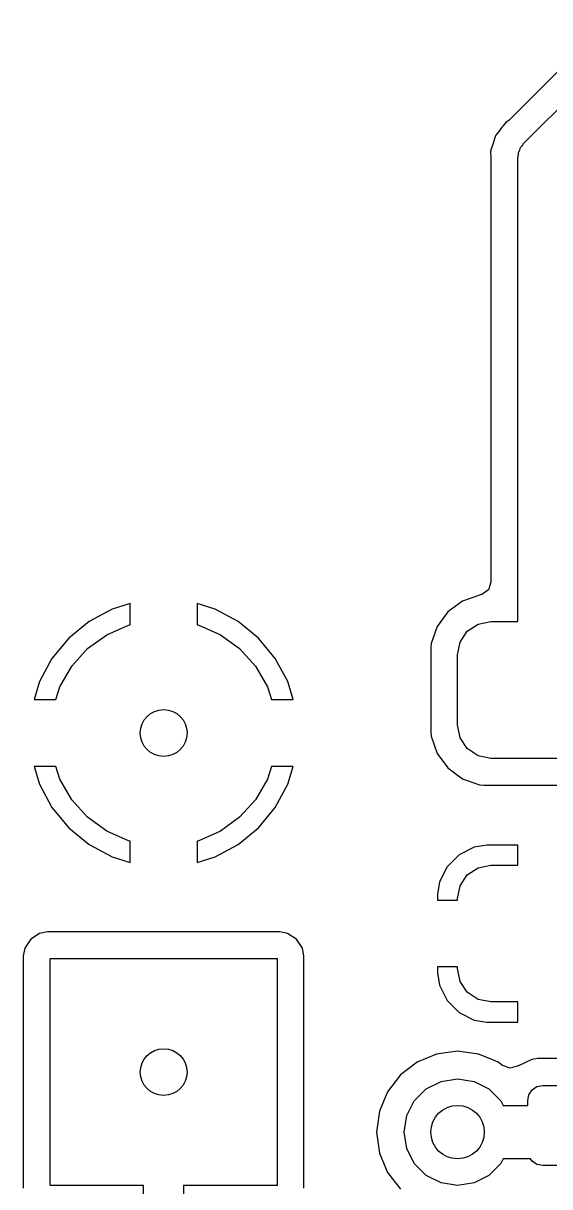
# Model space of a CAD drawing. Extents: x 0 to 2.79, y -2.39 to 0.
# Drawn here: x 1.8413 to 1.9964, y -0.5389 to -0.1958 of the extents above; entities that cross this region are included whole.
import ezdxf

# ---------------------------------------------------------------- set-up
doc = ezdxf.new("R2010")
doc.units = 0
doc.header["$MEASUREMENT"] = 0
doc.layers.add('BLACK', color=7, linetype='CONTINUOUS')

msp = doc.modelspace()

# ---------------------------------------------------------------- linework, layer by layer
at = {"layer": 'BLACK', "linetype": 'CONTINUOUS'}
for p, q in [((1.98874, -0.231257), (2.02417, -0.195824)), ((2.00472, -0.204107), (1.98445, -0.224378)), ((1.98246, -0.226367), (1.98235, -0.226484)), ((1.98262, -0.226186), (1.98246, -0.226367)), ((1.98344, -0.22514), (1.98262, -0.226186)), ((1.98383, -0.224885), (1.98344, -0.22514)), ((1.98344, -0.22514), (1.98344, -0.22514)), ((1.98445, -0.224378), (1.98383, -0.224885)), ((1.98034, -0.229289), (1.97978, -0.231184)), ((1.98047, -0.229029), (1.98034, -0.229289)), ((1.98061, -0.228775), (1.98047, -0.229029)), ((1.98182, -0.227215), (1.98061, -0.228775)), ((1.98187, -0.22715), (1.98182, -0.227215)), ((1.98235, -0.226484), (1.98187, -0.22715)), ((1.97911, -0.23313), (1.97907, -0.233415)), ((1.97976, -0.231261), (1.97911, -0.23313)), ((1.97978, -0.231184), (1.97976, -0.231261)), ((1.98721, -0.233905), (1.9876, -0.233231)), ((1.9876, -0.233231), (1.9878, -0.23248)), ((1.9878, -0.23248), (1.98835, -0.231931)), ((1.98835, -0.231931), (1.98874, -0.231257)), ((1.97907, -0.233415), (1.97903, -0.233703)), ((1.97903, -0.233703), (1.97911, -0.235678)), ((1.97911, -0.235678), (1.97911, -0.235758)), ((1.97911, -0.235758), (1.97911, -0.360603)), ((1.98701, -0.235433), (1.98721, -0.234682)), ((1.98701, -0.287348), (1.98701, -0.235433)), ((1.98721, -0.234682), (1.98721, -0.233905)), ((1.98701, -0.372244), (1.98701, -0.287348)), ((1.98701, -0.287348), (1.98701, -0.287348)), ((1.97837, -0.362894), (1.97642, -0.36431)), ((1.97911, -0.360603), (1.97837, -0.362894)), ((1.87283, -0.366962), (1.86754, -0.368569)), ((1.87283, -0.373185), (1.87283, -0.366962)), ((1.89782, -0.368569), (1.89252, -0.366962)), ((1.89252, -0.366962), (1.89252, -0.373185)), ((1.97075, -0.366229), (1.96645, -0.369403)), ((1.9758, -0.364463), (1.97075, -0.366229)), ((1.97603, -0.364412), (1.9758, -0.364463)), ((1.97642, -0.36431), (1.97603, -0.364391)), ((1.97603, -0.364391), (1.97603, -0.364412)), ((1.86754, -0.368569), (1.8607, -0.372224)), ((1.86754, -0.368569), (1.86754, -0.368569)), ((1.90466, -0.372224), (1.89782, -0.368569)), ((1.89782, -0.368569), (1.89782, -0.368569)), ((1.96645, -0.369404), (1.96328, -0.373705)), ((1.96645, -0.369403), (1.96645, -0.369404)), ((1.8607, -0.372225), (1.8547, -0.377144)), ((1.8607, -0.372224), (1.8607, -0.372225)), ((1.86594, -0.376137), (1.87234, -0.373291)), ((1.87234, -0.373291), (1.87283, -0.373185)), ((1.89252, -0.373185), (1.89302, -0.373291)), ((1.89302, -0.373291), (1.89941, -0.376137)), ((1.90466, -0.372225), (1.90466, -0.372224)), ((1.91065, -0.377144), (1.90466, -0.372225)), ((1.96328, -0.373705), (1.96151, -0.378752)), ((1.97217, -0.375127), (1.97537, -0.372993)), ((1.97537, -0.372993), (1.97913, -0.372244)), ((1.97913, -0.372244), (1.98701, -0.372244)), ((1.8547, -0.377145), (1.84978, -0.383139)), ((1.8547, -0.377144), (1.8547, -0.377145)), ((1.86028, -0.380249), (1.86594, -0.376137)), ((1.89941, -0.376137), (1.90507, -0.380249)), ((1.91065, -0.377145), (1.91065, -0.377144)), ((1.91557, -0.383139), (1.91065, -0.377145)), ((1.97004, -0.37832), (1.97217, -0.375127)), ((1.8556, -0.385448), (1.86028, -0.380249)), ((1.90507, -0.380249), (1.90975, -0.385448)), ((1.96151, -0.378752), (1.9614, -0.37995)), ((1.9614, -0.37995), (1.9614, -0.404893)), ((1.96151, -0.378752), (1.96151, -0.378752)), ((1.96929, -0.382087), (1.97004, -0.37832)), ((1.84978, -0.38314), (1.84613, -0.389979)), ((1.84978, -0.383139), (1.84978, -0.38314)), ((1.91557, -0.38314), (1.91557, -0.383139)), ((1.91923, -0.389979), (1.91557, -0.38314)), ((1.96929, -0.402756), (1.96929, -0.382087)), ((1.85211, -0.391507), (1.8556, -0.385448)), ((1.90975, -0.385448), (1.91325, -0.391507)), ((1.84613, -0.389979), (1.84452, -0.395276)), ((1.84613, -0.389979), (1.84613, -0.389979)), ((1.92083, -0.395276), (1.91923, -0.389979)), ((1.91923, -0.389979), (1.91923, -0.389979)), ((1.85088, -0.395276), (1.85211, -0.391507)), ((1.91325, -0.391507), (1.91447, -0.395276)), ((1.84452, -0.395276), (1.85088, -0.395276)), ((1.91447, -0.395276), (1.92083, -0.395276)), ((1.97004, -0.406522), (1.96929, -0.402756)), ((1.9614, -0.404893), (1.96151, -0.40609)), ((1.96151, -0.40609), (1.96151, -0.406091)), ((1.96151, -0.406091), (1.96328, -0.411137)), ((1.97217, -0.409716), (1.97004, -0.406522)), ((1.96328, -0.411137), (1.96645, -0.415439)), ((1.97537, -0.411849), (1.97217, -0.409716)), ((1.85088, -0.414961), (1.84452, -0.414961)), ((1.84452, -0.414961), (1.84613, -0.420257)), ((1.85211, -0.418729), (1.85088, -0.414961)), ((1.91447, -0.414961), (1.91325, -0.418729)), ((1.92083, -0.414961), (1.91447, -0.414961)), ((1.91923, -0.420257), (1.92083, -0.414961)), ((1.97913, -0.412598), (1.97537, -0.411849)), ((2.01457, -0.412598), (1.97913, -0.412598)), ((1.96645, -0.415439), (1.96645, -0.415439)), ((1.96645, -0.415439), (1.96645, -0.415439)), ((1.96645, -0.415439), (1.96645, -0.415439)), ((1.96645, -0.415439), (1.96645, -0.415439)), ((1.96645, -0.415439), (1.97075, -0.418614)), ((1.84613, -0.420257), (1.84613, -0.420257)), ((1.84613, -0.420257), (1.84978, -0.427097)), ((1.8556, -0.424788), (1.85211, -0.418729)), ((1.91325, -0.418729), (1.90975, -0.424788)), ((1.91557, -0.427097), (1.91923, -0.420257)), ((1.91923, -0.420257), (1.91923, -0.420257)), ((1.97075, -0.418614), (1.97075, -0.418614)), ((1.97075, -0.418614), (1.97075, -0.418614)), ((1.97075, -0.418614), (1.9758, -0.42038)), ((1.9758, -0.42038), (1.977, -0.420492)), ((1.977, -0.420492), (1.977, -0.420492)), ((1.977, -0.420492), (1.977, -0.420492)), ((1.977, -0.420492), (2.0167, -0.420492)), ((1.86028, -0.429987), (1.8556, -0.424788)), ((1.90975, -0.424788), (1.90507, -0.429987)), ((1.84978, -0.427097), (1.84978, -0.427097)), ((1.84978, -0.427097), (1.8547, -0.433091)), ((1.91065, -0.433091), (1.91557, -0.427097)), ((1.91557, -0.427097), (1.91557, -0.427097)), ((1.86594, -0.434099), (1.86028, -0.429987)), ((1.90507, -0.429987), (1.89941, -0.434099)), ((1.8547, -0.433091), (1.8547, -0.433092)), ((1.8547, -0.433092), (1.8607, -0.438012)), ((1.87234, -0.436945), (1.86594, -0.434099)), ((1.89941, -0.434099), (1.89302, -0.436945)), ((1.90466, -0.438012), (1.91065, -0.433092)), ((1.91065, -0.433092), (1.91065, -0.433091)), ((1.8607, -0.438012), (1.8607, -0.438012)), ((1.8607, -0.438012), (1.86754, -0.441667)), ((1.87283, -0.437051), (1.87234, -0.436945)), ((1.87283, -0.443274), (1.87283, -0.437051)), ((1.89302, -0.436945), (1.89252, -0.437051)), ((1.89252, -0.437051), (1.89252, -0.443274)), ((1.89782, -0.441667), (1.90466, -0.438012)), ((1.90466, -0.438012), (1.90466, -0.438012)), ((1.97421, -0.438773), (1.96976, -0.441038)), ((1.97789, -0.438189), (1.97421, -0.438773)), ((1.97421, -0.438773), (1.97421, -0.438773)), ((1.98701, -0.438189), (1.97789, -0.438189)), ((1.97789, -0.438189), (1.97789, -0.438189)), ((1.98701, -0.444094), (1.98701, -0.438189)), ((1.86754, -0.441667), (1.86754, -0.441667)), ((1.86754, -0.441667), (1.87283, -0.443274)), ((1.89252, -0.443274), (1.89782, -0.441667)), ((1.89782, -0.441667), (1.89782, -0.441667)), ((1.96976, -0.441038), (1.96623, -0.444565)), ((1.87283, -0.443274), (1.87283, -0.443274)), ((1.96623, -0.444565), (1.96397, -0.44901)), ((1.97217, -0.446977), (1.97537, -0.444844)), ((1.97537, -0.444844), (1.97913, -0.444094)), ((1.97913, -0.444094), (1.98701, -0.444094)), ((1.96397, -0.44901), (1.96339, -0.452697)), ((1.96397, -0.44901), (1.96397, -0.44901)), ((1.97004, -0.45017), (1.97217, -0.446977)), ((1.96339, -0.452697), (1.96339, -0.454429)), ((1.96929, -0.453937), (1.97004, -0.45017)), ((1.96339, -0.454429), (1.96929, -0.454429)), ((1.96339, -0.454429), (1.96339, -0.454429)), ((1.96929, -0.454429), (1.96929, -0.453937)), ((1.84352, -0.465963), (1.84178, -0.468573)), ((1.84613, -0.464218), (1.84352, -0.465962)), ((1.84352, -0.465962), (1.84352, -0.465963)), ((1.84843, -0.46376), (1.84613, -0.464218)), ((1.84613, -0.464218), (1.84613, -0.464218)), ((1.84844, -0.46376), (1.84843, -0.46376)), ((1.91692, -0.46376), (1.84844, -0.46376)), ((1.84844, -0.46376), (1.84844, -0.46376)), ((1.91922, -0.464218), (1.91692, -0.46376)), ((1.91692, -0.46376), (1.91692, -0.46376)), ((1.92168, -0.465858), (1.91922, -0.464218)), ((1.91922, -0.464218), (1.91922, -0.464218)), ((1.91922, -0.464218), (1.91922, -0.464218)), ((1.91922, -0.464218), (1.91922, -0.464218)), ((1.92183, -0.465963), (1.92168, -0.465858)), ((1.92358, -0.468574), (1.92183, -0.465963)), ((1.84178, -0.468574), (1.84132, -0.470876)), ((1.84178, -0.468573), (1.84178, -0.468574)), ((1.92369, -0.469143), (1.92358, -0.468574)), ((1.92402, -0.470793), (1.92369, -0.469143)), ((1.84132, -0.470876), (1.84132, -0.470876)), ((1.84132, -0.470876), (1.84132, -0.53936)), ((1.84921, -0.538583), (1.84921, -0.471654)), ((1.84921, -0.471654), (1.91614, -0.471654)), ((1.91614, -0.471654), (1.91614, -0.538583)), ((1.92404, -0.470876), (1.92402, -0.470793)), ((1.92404, -0.474114), (1.92404, -0.470876)), ((1.92404, -0.522835), (1.92404, -0.474114)), ((1.96929, -0.474114), (1.96339, -0.474114)), ((1.96339, -0.474114), (1.96339, -0.475846)), ((1.96339, -0.475846), (1.96397, -0.479533)), ((1.96929, -0.474606), (1.96929, -0.474114)), ((1.97004, -0.478373), (1.96929, -0.474606)), ((1.96397, -0.479533), (1.96397, -0.479534)), ((1.96397, -0.479534), (1.96623, -0.483978)), ((1.97217, -0.481566), (1.97004, -0.478373)), ((1.97537, -0.4837), (1.97217, -0.481566)), ((1.97913, -0.484449), (1.97537, -0.4837)), ((1.96623, -0.483978), (1.96976, -0.487506)), ((1.98701, -0.484449), (1.97913, -0.484449)), ((1.98701, -0.490354), (1.98701, -0.484449)), ((1.96976, -0.487506), (1.97421, -0.48977)), ((1.97421, -0.48977), (1.97421, -0.48977)), ((1.97421, -0.48977), (1.97789, -0.490354)), ((1.97789, -0.490354), (1.98701, -0.490354)), ((1.98701, -0.490354), (1.98701, -0.490354)), ((1.96312, -0.499801), (1.95737, -0.502184)), ((1.96929, -0.498989), (1.96312, -0.499801)), ((1.96312, -0.499801), (1.96312, -0.499801)), ((1.97546, -0.499801), (1.96929, -0.498989)), ((1.96929, -0.498989), (1.96929, -0.498989)), ((1.97875, -0.501161), (1.97546, -0.499801)), ((1.97546, -0.499801), (1.97546, -0.499801)), ((1.97546, -0.499801), (1.97546, -0.499801)), ((1.95737, -0.502184), (1.95243, -0.505973)), ((1.95737, -0.502184), (1.95737, -0.502184)), ((1.98121, -0.502184), (1.97875, -0.501161)), ((1.98252, -0.503189), (1.98121, -0.502184)), ((1.98121, -0.502184), (1.98121, -0.502184)), ((1.98255, -0.50321), (1.98252, -0.503189)), ((1.98483, -0.503994), (1.98255, -0.50321)), ((1.9869, -0.503362), (1.98483, -0.503994)), ((1.98702, -0.503325), (1.9869, -0.503378)), ((1.9869, -0.503378), (1.9869, -0.503362)), ((1.98713, -0.50329), (1.98702, -0.503325)), ((1.98721, -0.503234), (1.98713, -0.50329)), ((1.99115, -0.501398), (1.98721, -0.503234)), ((1.99295, -0.501161), (1.99115, -0.501398)), ((1.99115, -0.501398), (1.99115, -0.501398)), ((2.00469, -0.501161), (1.99295, -0.501161)), ((1.99295, -0.501161), (1.99295, -0.501161)), ((1.95243, -0.505973), (1.94864, -0.510912)), ((1.95243, -0.505973), (1.95243, -0.505973)), ((1.96442, -0.507857), (1.96929, -0.507087)), ((1.96929, -0.507087), (1.97416, -0.507857)), ((1.94864, -0.510912), (1.94626, -0.516663)), ((1.94864, -0.510912), (1.94864, -0.510912)), ((1.95655, -0.513578), (1.96003, -0.510094)), ((1.96003, -0.510094), (1.96442, -0.507857)), ((1.97416, -0.507857), (1.97855, -0.510094)), ((1.97855, -0.510094), (1.98203, -0.513578)), ((1.9903, -0.511789), (1.99126, -0.510352)), ((1.99126, -0.510352), (1.99269, -0.509392)), ((1.99269, -0.509392), (1.99439, -0.509055)), ((1.99439, -0.509055), (2.00325, -0.509055)), ((1.95431, -0.517968), (1.95655, -0.513578)), ((1.98203, -0.513578), (1.98274, -0.514961)), ((1.98996, -0.513484), (1.9903, -0.511789)), ((1.98996, -0.514961), (1.98996, -0.513484)), ((1.94626, -0.516663), (1.94545, -0.522835)), ((1.94626, -0.516663), (1.94626, -0.516663)), ((1.95354, -0.522835), (1.95431, -0.517968)), ((1.98274, -0.514961), (1.98996, -0.514961)), ((1.92404, -0.53936), (1.92404, -0.522835)), ((1.94545, -0.522835), (1.94545, -0.522835)), ((1.94545, -0.522835), (1.94626, -0.529006)), ((1.95431, -0.527701), (1.95354, -0.522835)), ((1.95655, -0.532091), (1.95431, -0.527701)), ((1.94626, -0.529006), (1.94626, -0.529007)), ((1.94626, -0.529007), (1.94864, -0.534757)), ((1.98274, -0.530709), (1.98203, -0.532091)), ((1.99081, -0.530709), (1.98274, -0.530709)), ((1.99126, -0.53138), (1.99081, -0.530709)), ((1.99269, -0.53234), (1.99126, -0.53138)), ((1.94864, -0.534757), (1.94864, -0.534757)), ((1.94864, -0.534757), (1.95243, -0.539696)), ((1.96003, -0.535575), (1.95655, -0.532091)), ((1.98203, -0.532091), (1.97855, -0.535575)), ((1.99439, -0.532677), (1.99269, -0.53234)), ((2.00325, -0.532677), (1.99439, -0.532677)), ((1.87677, -0.538583), (1.84921, -0.538583)), ((1.87677, -0.65395), (1.87677, -0.538583)), ((1.91614, -0.538583), (1.88858, -0.538583)), ((1.88858, -0.538583), (1.88858, -0.651772)), ((1.96442, -0.537812), (1.96003, -0.535575)), ((1.96929, -0.538583), (1.96442, -0.537812)), ((1.97416, -0.537812), (1.96929, -0.538583)), ((1.97855, -0.535575), (1.97416, -0.537812))]:
    msp.add_line(p, q, dxfattribs=at)
at = {"layer": 'BLACK'}
for centre, radius in [((1.88268, -0.405118), 0.00689), ((1.88268, -0.505118), 0.00689), ((1.96929, -0.522835), 0.007874)]:
    msp.add_circle(centre, radius, dxfattribs=at)

doc.saveas('drawing.dxf')
